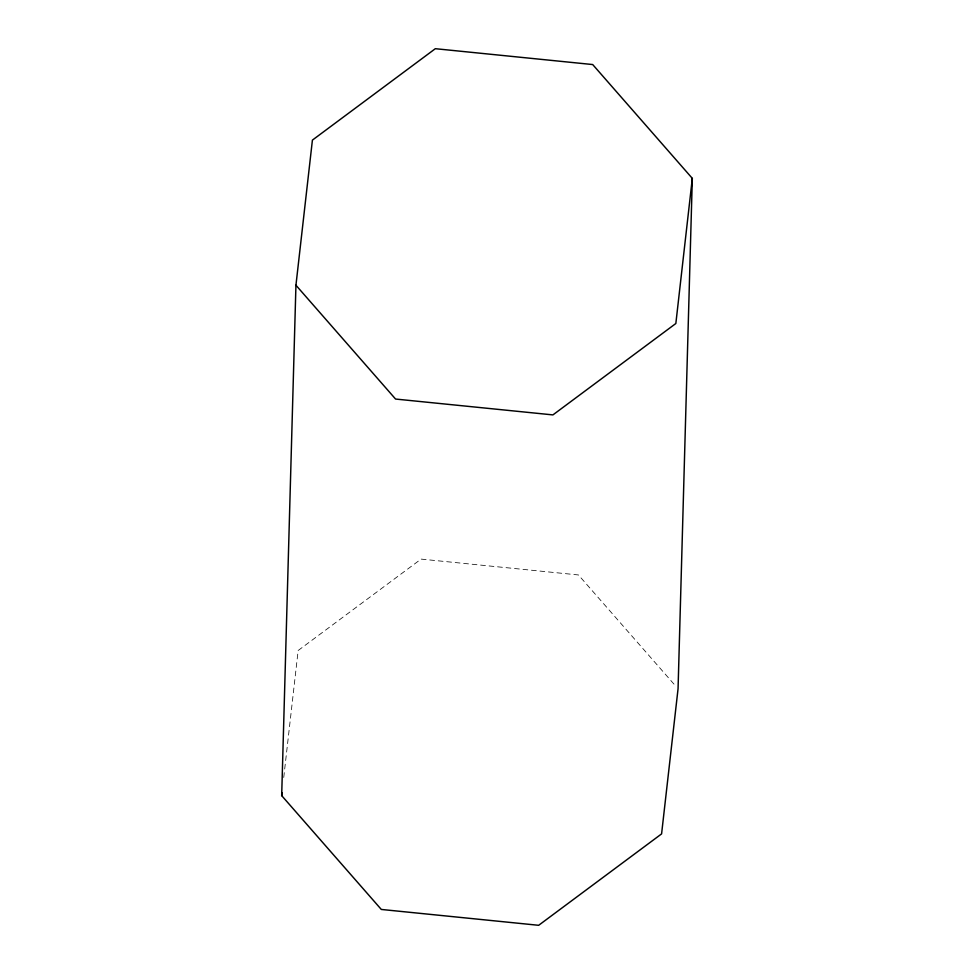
<?xml version="1.0" encoding="UTF-8"?>
<svg xmlns="http://www.w3.org/2000/svg" width="974" height="974" viewBox="0 0 974 974"><rect width="100%" height="100%" fill="white"/><g stroke="black" fill="none" stroke-linecap="round" stroke-linejoin="round"><path stroke-width="0.73" stroke-dasharray="4.87 3.65" d="M283.738 777.483L298.154 650.498L421.072 559.1L578.434 574.952L676.066 686.5"/><path stroke-width="1.46" d="M281.681 795.624L295.938 285.224L312.411 140.11L435.329 48.7L592.691 64.552L692.319 178.376L678.062 688.776L661.589 833.89L538.671 925.3L381.309 909.448L281.681 795.624L282.022 792.605M692.319 178.376L675.846 323.502L552.928 414.9L395.566 399.048L295.938 285.224"/></g></svg>
